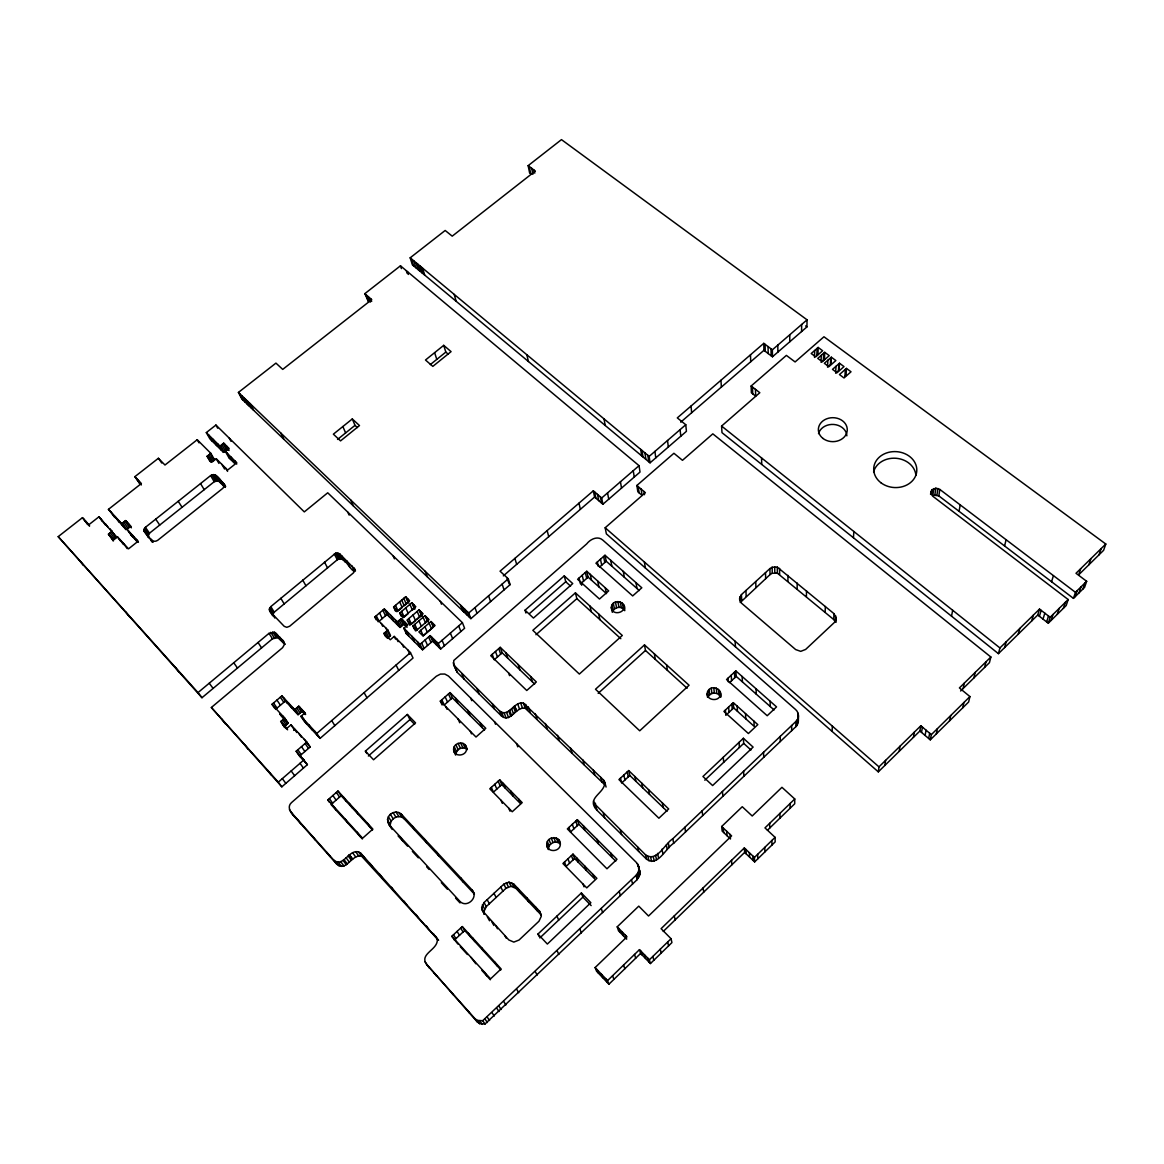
<?xml version="1.0" encoding="UTF-8"?>
<svg xmlns="http://www.w3.org/2000/svg" width="1164" height="1164" viewBox="0 0 1164 1164"><rect width="100%" height="100%" fill="white"/><g stroke="black" fill="none" stroke-linecap="round" stroke-linejoin="round"><path stroke-width="1.5" d="M787.941 581.331L787.941 575.351M789.759 341.78L789.774 334.766M790.109 808.238L790.123 803.48M791.651 730.686L791.68 725.478M730.046 834.413L730.468 838.968L722.16 831.096L721.68 826.498L742.254 806.725L752.206 816.008L781.946 787.315L794.765 798.984L794.706 803.786L767.454 830.252M797.136 589.013L797.195 583.062M603.461 779.967L604.756 782.223C605.338 793.47 585.23 797.791 597.045 810.333L646.558 859.207C657.864 867.093 665.386 848.469 673.665 843.274L795.885 726.656L795.943 721.433C799.406 718.334 799.13 712.426 795.579 709.516L602.676 539.994C597.554 535.586 590.264 539.238 586.714 543.894L453.771 660.497L453.654 664.993L457.292 672.385L501.466 715.991C510.763 723.47 515.725 706.068 525.284 708.323L604.785 784.798L603.461 779.967L523.451 703.1C513.819 700.844 508.828 718.348 499.458 710.826L453.654 664.993M801.574 331.536L801.661 324.48M795.885 726.656L796.904 725.492L796.976 720.254M796.904 725.492L797.733 718.959M798.082 713.299L797.66 724.197M798.14 722.829L798.388 714.725M798.359 721.418L798.431 716.151M772.46 356.781L772.358 349.826L763.773 343.351L763.933 350.32L772.46 356.781L806.928 326.909L807.045 319.824L561.47 139.622L528.15 165.652L529.635 173.029L530.755 173.873L529.256 166.496M435.976 936.482L437.184 938.955C438.915 949.679 418.807 953.476 426.577 964.345L474.854 1018.558L477.225 1020.362L482.682 1020.712L636.053 875.343C639.676 872.04 639.88 865.812 636.301 862.393L448.489 676.066L444.779 674.043L440.428 674.102L436.369 676.211L291.437 802.665C286.679 806.856 290.724 812.938 294.23 816.357L336.862 864.226C346.363 872.345 351.688 853.721 361.611 856.195L438.595 940.323L360.724 853.212L358.512 851.873C348.516 849.385 343.162 868.126 333.588 859.949L290.709 811.817M426.577 964.345L477.255 1021.876L479.597 1023.665L485.024 1024.014L637.174 879.62L639.982 873.96L638.658 866.54M806.39 596.739L806.521 590.817M814.524 357.45L814.684 350.48M817.055 348.414L816.866 355.384L817.972 354.423L818.161 347.439L822.642 350.757L815.688 356.853L811.206 353.521L818.161 347.439M821.1 360.578L821.26 355.355M823.399 360.243L823.632 353.274M824.738 352.314L817.768 358.41L822.264 361.757L829.234 355.646L824.738 352.314L824.49 359.283L821.042 362.31M827.851 360.258L827.589 367.198L831.052 364.157L831.329 357.203L835.854 360.549L828.884 366.675L824.359 363.313L831.329 357.203M830.412 364.725L830.689 357.77M825.101 612.337L825.363 606.488M835.985 366.296L835.679 373.222L839.142 370.167L839.477 363.226L844.016 366.602L837.047 372.756L832.507 369.381L839.477 363.226M838.502 370.734L838.822 363.808M845.326 369.381L844.962 376.307L846.068 375.317L846.446 368.391L851.015 371.782L844.031 377.965L839.462 374.561L846.446 368.391M835.636 615.698L835.301 621.518L833.686 619.51L834.006 613.69L777.29 567.13L772.154 567.232L769.928 568.585L741.424 594.615L739.489 598.936L741.541 603.199L795.681 649.585L800.716 651.36L805.634 649.439L834.399 622.449L836.247 618.026L834.006 613.69M835.999 622.376L836.247 618.026M832.056 731.385L832.391 726.161M853.416 537.724L853.867 531.497M960.62 690.994L989.429 662.694L990.87 657.02L712.819 433.852L682.482 460.318L673.912 453.276L636.868 485.475L645.38 492.678L605.164 527.758L606.371 533.869L878.311 771.863L878.98 766.858L920.84 725.769L931.331 734.644L930.283 739.853L919.88 731.021L920.84 725.769M884.858 765.432L885.571 760.383M933.834 488.589L932.844 495.049L938.81 495.893L1073.441 598.383L1075.463 592.345L939.828 489.433L935.856 488.196L932.117 489.637L930.778 492.925L932.64 496.126L1068.174 599.533L1066.195 605.542L1048.298 623.206L1037.75 615.014L1039.525 609.078L1050.146 617.298L1048.298 623.206M930.56 494.409L931.04 491.179M931.389 494.482L932.117 489.637M934.867 494.671L935.856 488.196M936.933 494.947L937.937 488.473M938.81 495.893L939.828 489.433M899.19 751.347L900.005 746.211M913.434 737.35L914.351 732.127M959.049 511.302L960.213 504.9M595.502 808.092L595.415 803.131M921.495 732.403L922.47 727.151M925.074 735.43L926.078 730.192M951.526 616.163L952.676 610.271M928.654 738.471L929.687 733.247M720.472 693.628C720.371 702.983 704.162 700.466 707.654 691.489C711.524 683.748 722.96 689.175 720.792 697.192M936.322 733.902L937.413 728.649M949.533 720.851L950.726 715.525M963.079 688.579L964.345 683.064M962.672 707.887L963.952 702.489M1004.59 545.974L1006.089 539.703M973.846 678.001L975.199 672.414M990.87 657.02L959.398 687.924L969.932 696.581L968.623 702.023L930.283 739.853M623.642 604.931C626.756 613.21 611.493 616.149 611.318 607.302C612.249 598.398 626.61 600.828 624.602 609.951M546.76 844.147C546.905 835.839 560.699 835.519 560.364 844.147C560.262 852.485 546.382 852.805 546.76 844.147L548.52 848.571C548.753 842.969 556.261 839.899 560.248 843.944L558.574 839.477M984.569 667.467L985.981 661.821M483.904 911.572L486.29 906.611L505.947 888.336L511.054 886.328L515.914 888.379L541.333 915.108L539.485 911.077L513.891 884.189L508.988 882.137L503.852 884.16L484.049 902.551L481.634 907.542L484.253 914.235L481.634 907.542M1080.687 568.687L1078.635 574.856L1103.588 550.339L1105.8 544.039L823.966 336.774L795.099 361.946L786.384 355.398L751.144 386.012L759.816 392.719L721.578 426.068L722 432.673L998.421 653.659L999.934 647.941L1039.525 609.078M1004.619 647.562L1006.176 641.815M453.596 749.078C453.916 741.439 466.982 740.77 466.604 748.99C466.313 756.658 453.189 757.313 453.596 749.078L455.953 754.01C456.39 748.772 463.447 745.862 467.288 749.601L465.018 744.64M1018.18 634.249L1019.824 628.414M1031.653 621.009L1033.385 615.101M387.539 819.616C388.121 813.272 396.691 809.489 401.347 814.218L472.104 889.994C478.928 897.386 466.72 908.648 459.867 901.3L389.285 825L387.539 819.616L392.152 829.496M390.406 824.127C390.973 817.826 399.485 814.072 404.112 818.772L474.432 894.127L472.104 889.994M1039.394 616.294L1041.183 610.358M1051.572 581.753L1053.435 575.627M1043.017 619.103L1044.836 613.181M1046.64 621.925L1048.488 616.003M1051.092 620.427L1052.984 614.505M1057.261 614.345L1059.182 608.394M1063.401 608.292L1065.366 602.297M1075.172 596.666L1077.209 590.614M1079.013 592.883L1081.065 586.816M1088.835 564.831L1090.959 558.604M1082.826 589.115L1084.921 583.019M1105.8 544.039L1076.002 573.285L1086.667 581.302L1084.557 587.413L1073.441 598.383M1098.991 554.85L1101.173 548.579M272.754 614.679L274.224 612.191L337.269 559.782C344.922 555.257 348.894 569.269 354.642 571.568L351.79 565.762M269.335 609.121L270.805 606.619L335.654 553.162L339.67 553.817L354.744 569.109L353.463 572.863L289.676 626.232L286.81 627.323L284.22 626.334L270.092 611.58L269.335 609.121L274.85 618.04M147.959 536.822L149.501 533.185L214.22 481.707L218.308 480.834L225.249 487.41M143.856 529.722L145.413 527.321L210.611 475.581C216.679 471.595 220.753 481.547 224.507 484.573L223.052 488.138L157.649 540.343C151.451 544.461 147.522 534.116 143.87 530.973L143.856 529.722L147.944 535.571M719.978 691.343L720.458 696.712C718.159 691.823 710.433 691.954 708.221 696.843L707.654 691.489M833.686 619.51L777.363 573.154L772.256 573.255L770.044 574.594L740.275 602.501L739.955 596.652M624.762 610.693C622.551 606.022 615.247 606.415 613.05 610.911L611.857 605.149M1050.146 617.298L1068.174 599.533M1075.463 592.345L1086.667 581.302M931.331 734.644L969.932 696.581M998.421 653.659L1037.75 615.014M878.311 771.863L919.88 731.021M640.607 953.447L608.932 984.206L607.55 980.612L639.473 949.635L640.607 953.447L650.458 963.545L671.934 942.593L671.046 938.708L661.094 928.668L744.32 847.93L754.403 857.475L754.65 861.913L775.166 841.892L775.079 837.338L764.966 827.895L794.765 798.984M650.458 963.545L649.396 959.791L671.046 938.708M754.403 857.475L775.079 837.338M594.106 803.393L645.511 854.798C656.889 862.728 664.484 843.987 672.807 838.764L795.943 721.433M663.247 931.462L744.64 852.412L744.32 847.93M608.932 984.206L596.579 971.242L595.11 967.56L626.974 936.816L617.226 926.82L638.76 906.145L648.537 916.01L731.603 835.883L721.68 826.498M704.802 780.2L743.694 743.389L743.374 738.267L702.94 776.504L712.615 785.554L753.108 747.099L743.374 738.267M539.82 937.951L582.902 897.138L581.374 892.977L537.943 934.066L539.194 936.656M733.305 702.649L757.808 724.619L748.394 733.524L723.921 711.422L733.305 702.649L733.698 707.945L725.841 715.307L725.39 710.055M572.994 854.114L596.87 878.325L586.758 887.885L562.925 863.528L572.994 854.114L574.579 858.494L566.155 866.394L564.511 862.058M454.324 940.134L464.698 930.487L462.268 926.573L451.821 936.293L457.889 944.048M577.3 819.674L616.978 859.294L606.968 868.781L567.348 828.914L577.3 819.674L578.828 824.258L570.491 832.013L568.905 827.473M628.662 770.553L618.942 779.604L658.897 818.219L668.689 808.965L628.662 770.553L629.811 775.457L667.045 811.235M735.837 670.915L726.554 679.529L767.207 715.729L776.548 706.897L735.837 670.915L736.201 676.386L774.075 709.938M629.811 775.457L621.663 783.023L620.456 778.178M729.493 682.642L736.201 676.386M598.165 693.366L645.482 650.472L644.492 644.914L595.502 689.234L639.72 730.803L689.073 685.261L644.492 644.914M499.705 779.807L522.199 802.622L512.233 811.745L489.782 788.799L499.705 779.807L501.757 784.594L493.449 792.131L491.324 787.402M535.949 634.729L576.849 598.645L575.423 592.854L532.85 630.335L579.352 674.058L622.303 635.471L575.423 592.854M500.214 647.315L536.328 681.959L526.754 690.499L490.713 655.667L500.214 647.315L502.179 652.815L494.22 659.799L492.197 654.357M586.772 571.248L608.67 590.876L599.475 599.024L577.62 579.294L586.772 571.248L588.126 577.155L580.458 583.892L579.061 578.028M599.649 567.014L606.226 561.237L605.004 555.243L595.924 563.231L632.678 595.939L641.815 587.791L605.004 555.243M329.427 802.258L327.797 799.959L337.953 791.025L341.139 795.696L331.042 804.571L362.382 839.011M442.116 705.02L440.312 701.121L450.032 692.595L452.359 697.833L444.226 704.991L441.84 699.797M529.489 613.53L565.748 581.753L564.249 575.889L525.037 610.198L525.924 613.035M368.348 756.018L409.961 719.556L407.327 714.449L365.394 751.129L366.878 753.574M109.11 535.134L113.417 540.954L112.602 540.052L116.487 536.982L98.955 516.801L88.886 524.688L82.455 517.66L58.2 536.633L197.996 692.595L269.015 633.332L274.529 632.241L283.521 641.088L284.525 644.347L282.605 647.664L211.353 707.494L281.834 786.82L307.398 764.646L296.165 751.231L306.801 742.05L290.956 724.866L286.853 728.388L280.64 721.636L284.729 718.13L271.983 704.307L281.906 695.883L294.696 709.633L298.071 714.711L302.116 711.248L298.755 706.155L294.696 709.633M432.586 641.117L422.547 649.803L420.058 644.332L430.171 635.602L432.586 641.117L440.647 649.046L464.611 628.269L462.414 622.667L327.724 492.794L304.299 511.898L215.922 425.049L206.319 432.586L209.898 438.872L223.488 452.345L227.198 449.406L223.706 443.149L219.967 446.103L223.488 452.345M302.596 759.379L299.585 756.091L310.148 746.968L306.801 742.05M298.755 706.155L304.997 712.834L300.923 716.326L304.27 721.374L320.071 738.383L413.031 658.038L410.47 652.611L394.218 636.402L390.289 639.764L383.931 633.405L387.859 630.044L374.793 616.993L384.309 608.918L397.404 621.896L400.023 627.454L403.893 624.137L401.304 618.55L397.404 621.896M685.771 424.729L686.425 431.32L650.05 462.836L649.163 456.39L685.771 424.729L677.303 417.891L763.773 343.351M772.358 349.826L807.045 319.824M508.261 578.799L510.138 584.634L470.882 618.651L468.728 613.006L508.261 578.799L500.054 571.189L593.32 490.801L601.672 498.003L602.894 504.245L640.011 472.075L639.051 465.673L400.474 265.799L364.827 293.663L368.406 301.476L365.903 294.594M601.672 498.003L639.051 465.673M281.834 786.82L278.269 782.135L304.037 759.816M440.647 649.046L438.275 643.576L462.414 622.667M320.071 738.383L316.812 733.422L410.47 652.611M680.736 422.154L763.933 350.32M503.314 575.889L594.586 497.057L593.32 490.801M430.956 621.503L418.88 631.892L422.969 635.922L435.06 625.505L430.956 621.503L433.357 627.09L423.245 635.806L420.771 630.262M281.601 722.684L285.093 727.689L284.118 726.642L288.192 723.164L284.729 718.13M387.263 638.381L390.551 635.573L387.859 630.044M422.547 649.803L406.367 633.754L403.792 628.211L407.691 624.864L401.304 618.55M416.887 619.423L421.499 615.48L419.025 609.849L406.978 620.15L411.023 624.137L423.085 613.806L419.025 609.849M412.914 626.014L424.976 615.654L429.05 619.641L416.974 630.015L412.914 626.014L414.18 628.778M293.735 730.41L294.376 729.872L290.956 724.866M406.367 633.754L405.043 629.069M399.732 613.006L411.765 602.748L415.795 606.691L403.748 616.978L399.732 613.006L401.027 615.814M411.765 602.748L414.268 608.423L412.405 610.009L409.888 604.349M393.592 606.968L405.61 596.739L409.626 600.653L397.593 610.911L393.592 606.968L395.571 611.187M275.504 709.414L285.355 701.034L281.906 695.883M384.309 608.918L387.001 614.534L379.028 621.314L376.278 615.741M58.2 536.633L201.983 697.716L272.463 638.789L277.949 637.697L284.874 644.376M352.299 418.938L333.37 434.172L340.543 440.894L359.501 425.573L352.299 418.938L355.005 425.355L357.392 427.566M443.717 345.344L425.486 360.011L432.819 366.384L451.079 351.63L443.717 345.344L445.827 352.095L448.256 354.191M337.545 439.439L355.005 425.355M430.302 364.608L445.827 352.095M207.643 455.837L211.251 462.021L214.409 459.533L210.815 453.32L197.211 439.73L164.968 465.018L158.391 458.281L134.849 476.687L141.382 483.526L108.427 509.366L121.711 523.654L125.596 520.584L130.906 526.274L127.007 529.358L131.212 535.207L131.808 534.727M231.083 457.132L234.561 463.33L228.915 457.728L229.497 457.277M112.195 531.148L108.296 534.232L113.577 539.98L117.491 536.88L128.535 548.855L138.08 541.26L127.007 529.358M209.767 460.944L207.061 456.288L210.815 453.32M108.427 509.366L125.916 529.518L129.786 526.463L130.601 527.35L126.425 521.472M223.706 443.149L229.163 448.547L225.423 451.516L236.787 462.777L227.606 470.081L216.257 458.762L212.488 461.73L207.061 456.288M650.05 462.836L412.405 264.839L410.179 257.811L445.172 230.472L452.214 236.161L535.309 171.05L528.15 165.652M470.882 618.651L241.763 398.888L238.416 392.428L275.941 363.11L282.721 369.395L371.738 299.628L364.827 293.663M805.59 325.92L806.928 326.909M721.578 426.068L999.934 647.941M410.179 257.811L649.163 456.39M594.586 497.057L602.894 504.245M605.164 527.758L878.98 766.858M606.226 561.237L639.327 590.555M588.126 577.155L606.459 593.625L605.222 587.791M733.698 707.945L754.199 726.38L753.952 721.156M564.249 575.889L572.732 583.571L533.447 618.069L525.037 610.198M645.482 650.472L687.138 688.259M565.748 581.753L570.564 586.132M743.694 743.389L750.94 749.98M576.849 598.645L620.819 638.701M508.857 583.44L510.138 584.634M744.64 852.412L754.65 861.913M238.416 392.428L468.728 613.006M502.179 652.815L534.654 684.025M414.268 608.423L414.893 609.034L412.391 603.374M421.499 615.48L422.125 616.091L419.666 610.46M430.171 635.602L438.275 643.576M227.198 449.406L228.057 450.25L224.55 443.993M403.893 624.137L407.065 627.28L404.49 621.707M206.319 432.586L219.967 446.103M403.792 628.211L420.058 644.332M387.001 614.534L400.023 627.454M450.032 692.595L485.781 728.3L476.003 737.03L440.312 701.121M212.285 457.408L214.409 459.533M452.359 697.833L484.53 730.003M578.828 824.258L615.741 861.171M501.757 784.594L520.599 803.713L518.664 799.028M574.579 858.494L594.557 878.776L593.116 874.513M639.473 949.635L649.396 959.791M407.327 714.449L415.548 722.888L373.542 759.772L365.394 751.129M581.374 892.977L590.861 902.711L547.356 944.048L537.943 934.066M409.961 719.556L414.631 724.343M582.902 897.138L591.152 905.607M595.11 967.56L607.55 980.612M150.68 540.169L152.484 542.104L148.41 536.284M302.116 711.248L305.201 714.58L301.883 709.487M300.923 716.326L316.812 733.422M131.212 535.207L136.697 541.115L132.536 535.294M285.355 701.034L298.071 714.711M398.088 835.912L407.604 846.213M412.376 851.379L418.342 857.839M426.693 866.86L429.138 869.508M441.316 882.676L447.398 889.252M455.546 898.07L460.042 902.929M112.137 532.268L116.487 536.982M279.651 713.91L287.552 723.702M288.192 723.164L282.736 715.962M310.148 746.968L304.313 739.358M337.953 791.025L372.858 829.088L362.615 838.226L327.797 799.959M462.268 926.573L501.102 968.914L490.568 978.88L451.821 936.293M341.139 795.696L372.538 829.947M464.698 930.487L500.826 969.903M304.386 761.343L307.398 764.646M460.26 946.652L467.433 954.553M475.843 963.777L471.042 957.405M481.881 970.427L490.379 979.768M211.353 707.494L278.269 782.135M78.832 559.651L83.357 565.34M125.741 611.988L130.077 617.473M174.891 666.812L178.98 672.05M289.443 809.606L294.23 816.357M197.996 692.595L201.983 697.716M297.3 819.223L300.792 823.719M221.538 718.857L225.409 723.863M311.952 835.665L315.357 840.059M244.295 744.247L248.048 749.121M326.778 852.31L330.096 856.617M335.712 861.535L338.986 865.798M333.588 859.949L336.862 864.226M267.545 770.175L271.168 774.918M338.215 862.16L341.474 866.423M340.79 861.796L344.02 866.06M83.459 518.751L87.897 524.629L82.455 517.66M343.104 860.443L346.319 864.707M209.229 683.224L213.128 688.404M87.882 523.582L89.657 525.924M85.67 521.166L89.206 525.852M282.314 778.629L285.849 783.343M344.035 859.614L347.25 863.877M346.101 857.766L349.287 862.058M108.907 533.752L113.214 539.572M110.929 537.113L113.083 540.009M425.107 961.871L429.283 967.997M98.955 516.801L102.432 521.501M110.245 532.69L114.538 538.525M348.152 855.933L351.324 860.24M433.983 972.668L436.66 976.276M110.114 528.893L114.407 534.742M349.462 854.769L352.619 859.076M111.584 531.628L115.876 537.462M349.302 854.9L352.474 859.207M105.56 523.946L108.136 527.467M349.084 855.104L352.255 859.41M101.006 519.028L105.342 524.906M119.208 538.743L123.457 544.548M117.491 536.88L120.692 541.245M450.468 991.175L453.029 994.667M291.175 770.946L294.652 775.704M122.991 542.846L127.225 548.637M352.561 852.674L355.704 856.98M467.186 1009.945L469.63 1013.306M474.854 1018.558L477.255 1021.876M115.047 516.481L119.281 522.389M110.493 511.593L114.756 517.5M355.675 851.713L358.788 856.035M477.225 1020.362L479.597 1023.665M122.307 523.174L126.527 529.038M121.711 523.654L125.916 529.518M119.616 521.399L123.85 527.277M136.348 539.383L138.414 542.293M123.646 522.112L127.851 527.99M479.946 1021.09L482.303 1024.378M358.512 851.873L361.611 856.195M128.738 531.206L132.914 537.041M124.985 521.065L129.175 526.943M363.226 855.976L366.282 860.283M360.724 853.212L363.794 857.533M128.244 523.422L131.387 527.83M369.948 863.426L372.975 867.689M125.596 520.584L129.786 526.463M379.77 874.295L382.738 878.485M482.682 1020.712L485.024 1024.014M300.021 763.293L303.426 768.095M333.166 805.866L336.381 810.435M297.387 752.57L300.807 757.429M296.165 751.231L299.585 756.091M329.383 798.562L332.628 803.175M233.76 662.753L237.471 668.049M391.511 887.288L394.407 891.42M143.87 530.973L148.745 537.753M302.8 758.477L306.176 763.308M345.068 818.947L348.225 823.457M485.112 1019.228L487.425 1022.545M300.094 755.523L302.64 759.146M144.38 528.441L148.468 534.305M404.01 901.111L406.818 905.156M151.145 539.194L153.182 542.104M297.839 749.791L301.243 754.665M282.386 724.139L284.118 726.642M145.413 527.321L149.501 533.185M357.101 832.173L360.185 836.61M415.999 914.38L418.749 918.352M487.265 1017.176L489.564 1020.508M285.878 727.325L287.61 729.813M281.281 721.083L284.758 726.103M332.875 795.492L336.09 800.119M283.74 724.997L286.344 728.751M301.491 746.633L304.866 751.522M271.983 704.307L274.617 708.134M282.692 719.876L286.155 724.91M273.525 702.983L277.047 708.09M426.213 925.686L428.89 929.585M280.088 713.736L281.834 716.267M433.314 933.543L435.947 937.398M336.367 792.422L339.568 797.078M294.259 728.78L296.82 732.534M276.945 700.088L280.437 705.209M298.857 733.436L301.389 737.147M305.143 743.49L308.489 748.394M155.714 519.144L159.715 525.051M343.336 796.904L346.494 801.53M349.287 803.393L352.401 807.991M280.349 697.192L283.812 702.328M355.282 809.911L358.352 814.48M492.008 1012.651L494.264 1016.012M134.849 476.687L139.927 483.817L135.868 477.764M138.109 480.106L141.353 484.952M283.885 698.022L287.333 703.158M367.329 823.064L370.341 827.56M292.688 707.465L296.078 712.557M288.279 702.736L291.684 707.843M295.321 709.08L298.697 714.172M296.733 707.887L300.094 712.979M301.563 715.787L304.066 719.57M303.397 718.988L306.729 724.023M308.838 724.837L312.141 729.857M299.73 707.188L303.077 712.295M314.324 730.73L317.583 735.706M496.737 1008.14L498.963 1011.531M298.13 706.693L301.476 711.786M304.022 711.786L305.681 714.332M258.044 642.484L261.58 647.882M498.876 1006.103L501.087 1009.508M453.451 934.765L455.953 938.621M178.223 501.277L182.064 507.271M269.015 633.332L272.463 638.789M387.83 822.482L390.697 826.993M457.045 931.433L459.518 935.303M389.285 825L391.191 827.997M484.428 972.129L486.727 975.752M158.391 458.281L161.752 463.025M400.038 836.625L402.831 841.063M270.79 632.299L274.238 637.756M503.721 1001.491L505.889 1004.925M272.711 631.936L276.144 637.392M388.383 816.75L391.25 821.275M277.192 634.453L280.597 639.894M460.638 928.086L463.068 931.986M276.028 633.216L279.447 638.672M274.529 632.241L277.949 637.697M282.343 639.851L284.874 643.925M279.767 637.144L283.158 642.586M331.682 720.589L334.839 725.623M390.333 814.233L393.17 818.787M269.422 610.431L272.652 615.756M468.248 933.106L470.634 936.976M393.068 812.574L395.891 817.128M539.485 911.077L541.347 916.155L538.99 921.204L519.042 940.032L513.819 942.098L508.828 939.945L481.983 910.219M472.497 937.733L474.854 941.56M269.801 607.783L273.22 613.355M270.805 606.619L274.224 612.191M396.051 812.006L398.845 816.575M200.528 483.584L204.224 489.666M401.347 814.218L404.112 818.772M481.532 947.569L483.831 951.352M398.932 812.559L401.711 817.128M412.129 825.756L414.835 830.252M494.947 962.206L497.159 965.902M424.103 838.589L426.737 843.012M280.83 598.296L284.176 603.912M210.611 475.581L214.22 481.707M211.95 474.825L215.558 480.95M516.641 989.167L518.707 992.688M214.714 474.723L218.308 480.834M213.376 474.534L216.97 480.659M219.836 479.437L223.401 485.548M217.057 476.643L220.636 482.754M215.791 475.378L219.385 481.503M436.209 851.539L438.755 855.889M209.767 459.009L211.572 462.108M223.895 483.526L225.671 486.567M207.905 457.146L210.611 461.788M222.615 482.245L225.292 486.814M197.211 439.73L199.029 442.858M208.938 454.804L212.546 461.002M210.233 453.785L213.827 459.998M216.257 458.762L218.934 463.403M221.917 464.407L224.565 469.034M225.816 468.306L227.577 471.376M208.443 434.696L212.008 440.967M460.769 877.845L463.17 882.05M213.114 439.323L216.679 445.594M220.549 445.652L224.07 451.894M217.814 443.979L221.349 450.235M638.469 868.009L639.764 870.876M221.829 444.633L225.35 450.875M487.323 916.825L489.564 920.797M225.423 451.516L228.915 457.728M223.124 443.615L226.631 449.871M226.878 452.607L230.676 459.474M234.997 461.002L236.728 464.101M226.427 445.841L229.046 450.526M364.085 692.624L366.995 697.833M482.333 904.879L484.602 908.924M491.674 921.495L493.885 925.438M496.039 926.195L497.494 928.799M302.756 580.109L305.943 585.827M215.922 425.049L217.683 428.207M484.049 902.551L486.29 906.611M229.279 438.173L231.01 441.316M504.812 935.623L506.238 938.199M487.149 899.67L489.375 903.744M493.973 893.326L496.14 897.459M535.222 971.46L537.142 975.097M324.494 562.081L327.521 567.887M241.763 395.629L245.095 402.075M239.464 393.432L242.81 399.878M245.924 399.616L249.242 406.047M245.124 398.859L248.441 405.29M244.076 397.841L247.394 404.286M250.275 403.777L253.563 410.194M249.474 403.006L252.763 409.437M247.699 401.318L251.002 407.735M500.767 887.012L502.892 891.173M334.315 553.933L337.269 559.782M335.654 553.162L338.608 559.011M338.506 553.104L341.43 558.953M503.852 884.16L505.947 888.336M337.109 552.885L340.048 558.735M280.684 432.906L283.827 439.235M341.896 556.014L344.806 561.863M396.066 665.037L398.728 670.391M339.67 553.817L342.594 559.666M376.816 619.03L378.198 621.809M383.931 633.405L385.284 636.155M374.793 616.993L376.161 619.786M506.296 882.632L508.362 886.822M346.828 560.873L349.724 566.708M384.542 632.881L386.579 636.999M384.92 634.395L386.273 637.144M508.988 882.137L511.054 886.328M385.895 631.717L388.601 637.232M354.045 567.988L355.471 570.884M381.297 623.511L382.665 626.276M385.808 627.993L389.94 636.082M511.636 882.647L513.673 886.837M379.551 612.948L382.272 618.55M396.749 638.92L398.073 641.655M382.825 610.183L385.531 615.8M394.218 636.402L395.556 639.152M513.891 884.189L515.914 888.379M517.864 888.365L519.857 892.512M386.346 610.94L389.023 616.542M402.322 644.478L403.617 647.213M453.887 751.406L455.648 755.087M454.251 746.75L456.608 751.697M407.909 650.065L409.844 654.139M390.842 615.378L393.49 620.979M526.623 897.56L528.558 901.678M395.353 619.859L397.972 625.432M398.015 621.372L400.634 626.945M455.837 744.698L458.179 749.674M399.354 620.223L401.958 625.796M347.76 512.116L349.185 515.143M400.692 619.073L403.297 624.661M395.6 608.932L396.909 611.74M458.092 743.33L460.406 748.306M394.218 607.579L395.527 610.402M535.455 906.843L537.332 910.888M395.484 605.367L398.088 611.013L402.206 607.506L399.616 601.846M402.308 619.539L404.883 625.112M406.309 630.713L408.884 636.242M411.896 636.242L414.428 641.742M401.74 614.999L403.035 617.793M460.566 742.865L462.865 747.841M400.358 613.632L401.653 616.44M445.827 706.664L447.005 709.254M350.626 499.894L353.434 505.991M401.609 611.406L404.199 617.022L408.302 613.515L405.756 607.87M557.061 950.639L558.807 954.422M417.498 641.801L420 647.286M407.604 620.776L409.524 624.966M462.981 743.301L465.265 748.277M408.87 618.535L411.401 624.122L415.519 620.601L413.016 614.999M409.001 622.143L410.266 624.937M421.644 642.965L424.118 648.45M401.682 600.086L404.243 605.76L408.157 602.443L405.61 596.739M413.54 626.639L415.432 630.801M445.172 696.858L447.543 702.067M414.806 624.384L417.309 629.957M414.937 628.007L416.203 630.786M403.733 598.34L406.294 604.014M458.034 718.945L459.751 722.771M425.122 639.967L427.566 645.453M448.504 693.933L450.846 699.157M407.618 598.703L408.884 601.541M406.236 597.35L408.782 603.039M418.953 620.819L421.426 626.407M428.599 636.97L431.015 642.47M455.546 698.109L457.845 703.318M417.149 611.449L419.637 617.08M413.773 604.713L415.024 607.55M494.744 784.303L496.839 789.061M424.933 626.683L427.377 632.241M393.126 555.868L394.421 558.807M500.957 800.221L502.324 803.335M470.358 731.356L471.478 733.873M423.099 617.269L425.544 622.871M431.437 636.854L433.837 642.353M434.216 639.589L436.602 645.074M421.048 611.827L422.285 614.636M429.079 623.118L431.495 628.691M425.617 616.28L428.046 621.882L424.976 615.654M437.009 642.324L439.381 647.81M342.856 426.533L345.621 432.921M508.697 808.136L510.036 811.221M556.959 916.083L558.676 920.084M467.768 710.316L469.994 715.467M498.148 781.219L500.214 785.991M427.013 617.648L428.221 620.441M431.597 622.129L433.401 626.305M433.008 623.497L434.201 626.29M442.058 640.287L444.401 645.787M503.197 783.343L505.22 788.115M453.247 662.723L457.292 672.385M480.121 722.655L482.274 727.747M461.846 673.752L464.087 679.092M510.909 791.171L512.888 795.9M470.678 698.065L471.769 700.684M425.107 571.233L427.508 577.053M450.366 633.1L452.651 638.629M477.022 688.724L479.175 693.991M440.327 601.366L441.491 604.218M494.511 721.724L495.544 724.27M547.138 846.635L548.317 849.575M579.817 928.945L581.389 932.873M458.66 625.926L460.886 631.499M597.045 969.583L598.5 973.25M547.371 841.659L549.132 846.112M492.401 703.871L494.453 709.065M548.971 839.477L550.717 843.944M601.322 974.064L602.734 977.702M499.458 710.826L501.466 715.991M460.58 605.207L462.777 610.882M501.626 712.266L503.619 717.417M605.6 978.56L606.997 982.169M551.285 838.022L553.002 842.503M461.861 606.429L464.043 612.089M516.496 743.52L517.776 746.851M464.654 609.107L466.822 614.767M504.099 712.804L506.078 717.955M506.602 712.441L508.566 717.606M553.86 837.542L555.563 842.023M467.448 611.784L469.601 617.429M508.799 711.16L510.749 716.34M556.392 838.036L558.08 842.503M509.672 710.389L511.607 715.554M511.593 708.672L513.513 713.852M474.956 607.623L477.051 613.297M567.974 858.814L569.589 863.179M513.499 706.955L515.419 712.15M612.57 975.738L613.908 979.375M495.471 651.491L497.464 656.947M514.721 705.879L516.627 711.073M514.59 705.995L516.481 711.189M514.372 706.184L516.278 711.379M370.661 298.697L371.651 301.447M571.422 855.584L573.023 859.963M368.275 296.645L370.268 302.145M498.73 648.624L500.709 654.11M583.004 884.043L584.022 886.852M517.66 703.9L519.537 709.109M508.61 672.952L509.57 675.629M520.657 702.983L522.52 708.192M576.704 857.868L578.246 862.233M505.787 652.669L507.722 658.126M523.451 703.1L525.284 708.323M525.662 704.307L527.496 709.516M528.252 706.824L530.071 712.019M488.574 595.837L490.582 601.57M584.881 866.161L586.38 870.468M572.324 824.287L573.896 828.855M601.25 908.517L602.646 912.576M535.222 713.605L536.982 718.77M518.14 664.513L519.988 669.926M623.569 965.058L624.821 968.768M575.744 821.115L577.286 825.698M530.609 676.488L532.385 681.842M545.378 723.484L547.08 728.591M502.135 584.11L504.041 589.915M400.474 265.799L401.391 268.593M583.411 825.785L584.91 830.339M617.226 926.82L618.506 930.778L626.668 939.159L625.446 935.259M406.367 270.732L407.269 273.525M618.739 928.377L620.019 932.32M434.623 352.663L436.791 359.385M506.98 577.606L508.392 581.985M557.527 735.299L559.142 740.348M407.458 271.649L408.36 274.442M622.085 931.811L623.337 935.74M411.27 258.714L413.482 265.741M413.671 260.707L415.868 267.735M417.992 264.315L420.175 271.328M596.987 839.331L598.383 843.813M417.163 263.617L419.346 270.63M416.072 262.715L418.254 269.728M419.84 265.843L422.008 272.856M634.526 954.436L635.689 958.219M422.517 268.069L424.685 275.068M570.433 747.855L571.975 752.846M421.674 267.371L423.842 274.384M514.881 558.414L516.685 564.336M619.175 891.42L620.427 895.596M595.662 805.648L597.045 810.333M593.553 800.876L594.964 805.59M610.707 853.023L612.002 857.432M582.829 759.903L584.284 764.835M641.029 951.221L642.135 955.018M454.164 294.361L456.157 301.301M644.434 954.698L645.525 958.481M603.316 813.214L604.669 817.841M593.378 770.161L594.76 775.035M647.839 958.205L648.915 961.959M600.711 777.305L602.05 782.135M652.8 956.488L653.819 960.256M604.756 782.223L606.08 787.039M631.47 879.708L632.634 883.956M620.339 829.99L621.576 834.53M636.053 875.343L637.174 879.62M547.153 530.595L548.739 536.662M637.159 874.077L638.279 878.369M638.003 872.68L639.109 876.972M637.363 863.659L638.105 866.554M638.876 869.639L639.982 873.96M638.57 871.196L639.676 875.488M660.25 949.227L661.225 953.04M638.148 865.056L640.011 872.403M637.596 846.985L638.701 851.437M623.802 775.079L624.981 779.938M526.826 354.744L528.441 361.524M645.511 854.798L646.558 859.207M627.149 771.965L628.298 776.854M581.011 582.349L581.709 585.274M582.204 575.263L583.586 581.142M647.912 856.413L648.945 860.807M667.685 941.982L668.587 945.852M589.944 606.051L591.283 611.784M585.346 572.499L586.7 578.406M650.603 857.053L651.622 861.447M598.645 613.966L599.926 619.67M653.266 856.675L654.255 861.084M634.846 776.49L635.937 781.35M590.177 574.288L591.501 580.181M655.55 855.293L656.525 859.701M578.988 503.154L580.356 509.352M657.558 853.387L658.518 857.795M597.67 581.025L598.951 586.889M641.67 783.037L642.717 787.853M597.336 561.979L598.296 566.432M674.291 915.85L675.149 919.895M648.523 789.614L649.527 794.401M661.967 849.182L662.883 853.634M611.318 607.302L612.322 612.308M600.464 559.229L601.715 565.195M613.297 603.243L614.49 609.005M603.592 556.494L604.814 562.474M594.615 491.921L595.881 498.177M615.436 601.963L616.614 607.724M531.715 168.344L532.894 174.251M617.837 601.497L619.001 607.273M666.361 844.991L667.248 849.458M534.189 170.206L534.771 173.145M597.481 494.394L598.733 500.651M610.693 560.277L611.871 566.228M600.362 496.868L601.584 503.124M668.354 843.085L669.242 847.581M620.223 601.875L621.358 607.637M622.289 603.083L623.409 608.845M662.36 802.884L663.262 807.598M672.807 838.764L673.665 843.274M607.55 492.91L608.728 499.181M623.278 571.393L624.384 577.315M455.531 668.121L455.939 670.377M604.029 418.894L605.193 425.471M635.995 582.64L637.014 588.518M620.441 481.765L621.518 488.094M654.401 653.877L655.332 659.406M684.825 827.313L685.581 831.896M644.39 562.008L645.351 567.988M633.245 470.692L634.249 477.065M638.192 486.596L639.167 492.91M636.868 485.475L637.843 491.79L642.077 495.369L641.117 489.069M666.594 664.92L667.423 670.391M703.085 887.928L703.725 892.148M644.041 491.543L644.507 494.7M640.738 449.406L641.684 455.866M642.048 450.483L642.994 456.957M644.943 452.898L645.86 459.344M647.839 455.299L648.741 461.744M654.91 451.414L655.783 457.889M702.096 810.857L702.721 815.542M667.539 440.501L668.311 447.02M707.174 693.773L707.552 697.338M680.096 429.647L680.78 436.224M709.109 689.452L709.662 694.821M723.222 827.953L723.702 832.551M711.291 688.099L711.83 693.482M726.627 831.183L727.078 835.752M722.422 791.491L722.888 796.307M713.794 687.633L714.318 693.002M731.516 860.341L731.923 864.75M691.038 406.047L691.649 412.725M723.251 757.298L723.702 762.304M716.297 688.04L716.806 693.424M718.508 689.35L718.988 694.719M728.62 707.028L729.042 712.31M728.009 678.19L728.286 681.813M731.85 704.016L732.243 709.312M731.21 675.222L731.603 680.678M745.891 849.414L746.197 853.881M737.103 706.053L737.467 711.335M734.397 672.254L734.775 677.724M739.038 742.37L739.387 747.463M749.354 852.688L749.631 857.155M735.095 641.219L735.459 646.849M743.592 771.31L743.912 776.243M720.952 380.264L721.374 387.059M742.123 676.459L742.443 681.915M745.498 713.576L745.804 718.828M752.817 855.976L753.079 860.414M741.424 594.615L741.744 600.479M757.648 854.318L757.866 858.77M745.906 590.526L746.182 596.419M756.047 688.768L756.265 694.166M764.763 847.377L764.937 851.873M755.727 581.563L755.945 587.5M750.489 354.816L750.722 361.728M751.144 386.012L751.377 392.806L755.669 396.138L755.465 389.358M763.54 752.308L763.715 757.357M752.497 387.059L752.715 393.854M769.637 823.355L769.782 827.997M771.863 840.466L771.979 845.006M761.562 457.932L761.722 464.436M765.505 572.63L765.65 578.624M770.102 701.208L770.233 706.533M765.112 344.355L765.257 351.324M769.928 568.585L770.044 574.594M772.154 567.232L772.256 573.255M768.065 346.581L768.182 353.536M774.7 566.752L774.788 572.775M771.019 348.807L771.121 355.762M779.909 813.403L779.967 818.103M780.229 736.405L780.287 741.541M777.29 567.13L777.363 573.154M777.814 345.111L777.887 352.081M779.574 568.381L779.633 574.405M818.525 433.634A14.361 11.916 0.3 0 1 833.831 424.467A14.361 11.916 0.3 0 1 846.868 435.831M873.597 471.958A21.432 17.911 3.8 0 1 896.105 458.281A21.432 17.911 3.8 0 1 915.908 475.421M823.035 438.479A14.448 11.975 0.2 0 0 846.926 432.281A14.448 11.975 0.2 0 0 828.477 418.24A14.448 11.975 0.2 0 0 823.035 438.479M881.003 482.813A21.578 17.984 3.7 0 0 916.388 473.559A21.578 17.984 3.7 0 0 888.379 452.403A21.578 17.984 3.7 0 0 881.003 482.813"/></g></svg>
